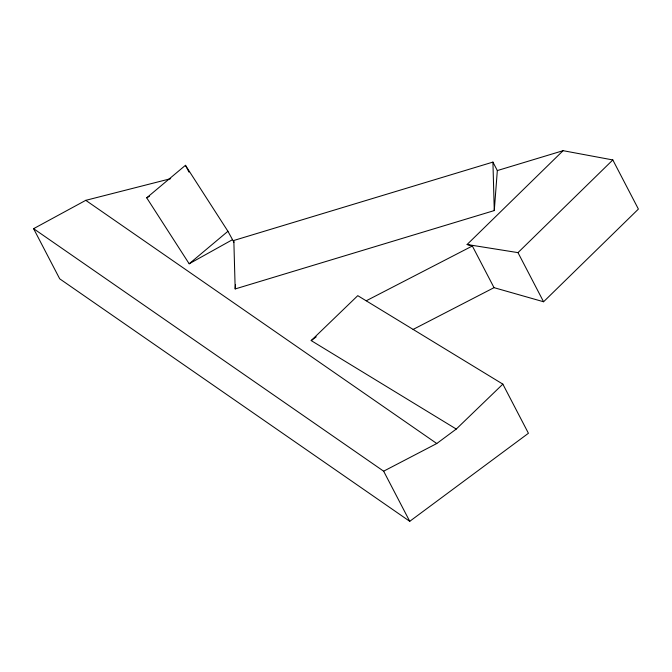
<?xml version="1.0" encoding="UTF-8"?>
<svg xmlns="http://www.w3.org/2000/svg" width="672" height="672" viewBox="0 0 672 672"><rect width="100%" height="100%" fill="white"/><g stroke="black" fill="none" stroke-linecap="round" stroke-linejoin="round"><path stroke-width="1.01" d="M235.183 288.943L233.831 240.467L492.92 162.095L497.33 170.57L494.273 210.571L235.183 288.943L235.502 284.777M494.029 287.658L472.34 246.002L467.099 244.507L563.102 150.679L612.822 159.944L638.4 209.084L543.572 301.762L494.029 287.658L413.104 329.44M467.099 244.507L517.994 252.63L612.822 159.944M502.849 384.132L456.271 429.055L311.186 340.586L357.764 295.663L502.849 384.132L528.427 433.272L409.744 521.321L59.699 278.813L33.6 228.673L85.764 200.34L170.663 178.685M232.336 239.761L189.176 263.785L146.706 197.812L185.455 165.312L227.926 231.286L233.948 242.264M189.176 263.785L227.926 231.286M311.186 340.586L316.235 336.84M33.6 228.673L383.645 471.19L436.775 443.52L456.271 429.055M146.706 197.812L149.402 196.316M366.307 300.745L472.34 246.002M497.33 170.57L563.102 150.679M85.764 200.34L436.775 443.52M517.994 252.63L543.572 301.762M383.645 471.19L409.744 521.321M185.455 165.312L188.983 172.099M492.92 162.095L494.273 210.571"/></g></svg>
